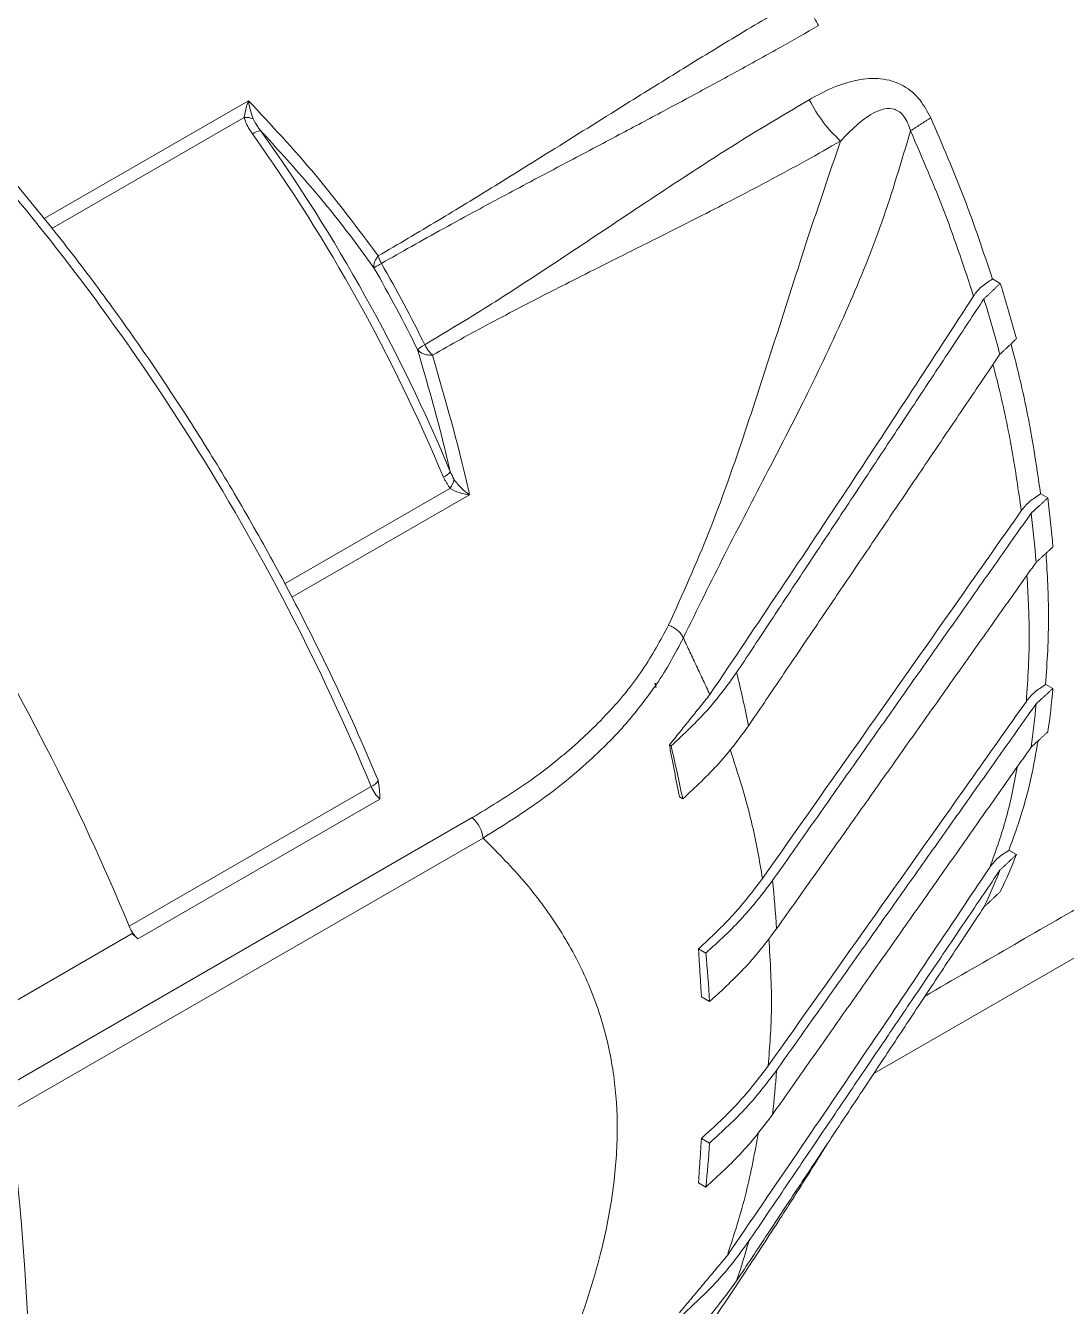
# Model space of a CAD drawing. Extents: x 12.1 to 108.7, y 1 to 80.4.
# Drawn here: x 70.726 to 73.667, y 56.999 to 60.62 of the extents above; entities that cross this region are included whole.
import ezdxf

# ---------------------------------------------------------------- set-up
doc = ezdxf.new("R2010")
doc.units = 0
doc.header["$MEASUREMENT"] = 0
doc.linetypes.add('SLD-Solid', pattern=[0])
doc.layers.add('OBJECT', color=7, linetype='CONTINUOUS')

msp = doc.modelspace()

# ---------------------------------------------------------------- linework, layer by layer
at = {"layer": 'OBJECT', "linetype": 'SLD-Solid', "lineweight": 15}
for p, q in [((70.7786, 60.0742), (71.3558, 60.4074)), ((71.3434, 60.3603), (70.8001, 60.0467)), ((73.4582, 59.9033), (73.4588, 59.9037)), ((73.4588, 59.9037), (73.4804, 59.8912)), ((71.4578, 59.042), (71.9248, 59.3116)), ((71.9805, 59.2933), (71.4786, 59.0035)), ((73.5941, 59.2957), (73.5948, 59.2961)), ((73.5948, 59.2961), (73.6148, 59.2846)), ((73.123, 57.6574), (75.7247, 59.1593)), ((73.6085, 58.7567), (73.6091, 58.7571)), ((73.6091, 58.7571), (73.6289, 58.7456)), ((72.5452, 58.586), (72.55, 58.5832)), ((71.0181, 58.0737), (71.7022, 58.4686)), ((71.7268, 58.4333), (71.0426, 58.0383)), ((72.5734, 58.4391), (72.5828, 58.4337)), ((71.9881, 58.3807), (70.6505, 57.6085)), ((72.0188, 58.3229), (70.6813, 57.5508)), ((73.5042, 58.2878), (73.5048, 58.2882)), ((73.5048, 58.2882), (73.5258, 58.276)), ((70.5649, 57.7859), (71.0268, 58.0526)), ((71.0426, 58.0383), (71.0268, 58.0526)), ((72.6274, 58.0095), (72.6481, 57.9975)), ((72.6358, 57.874), (72.6587, 57.8607)), ((72.6358, 57.4739), (72.6587, 57.4606)), ((72.6274, 57.3481), (72.6481, 57.3361))]:
    msp.add_line(p, q, dxfattribs=at)
for centre, radius, start, end in [((65.6399, 55.9474), 6.5656, 22.5811, 41.9217), ((71.3466, 60.2966), 0.0638, 69.8092, 92.8742), ((71.4024, 60.2621), 0.0625, 101.816, 124.6971), ((67.3472, 57.4435), 4.9391, 22.6181, 35.5271), ((67.3945, 57.4709), 4.9089, 22.6181, 35.5271), ((67.8108, 57.7104), 4.4895, 26.3602, 29.7048), ((67.8583, 57.7378), 4.4592, 26.3602, 29.7048), ((69.8105, 58.7435), 3.8452, 14.9323, 17.366), ((69.7433, 58.7013), 3.8646, 14.8309, 17.2475), ((71.8863, 59.3878), 0.0491, 294.1077, 323.6893), ((71.8823, 59.3468), 0.0552, 320.2907, 349.1446), ((70.7045, 58.917), 2.9333, 4.4723, 7.1985), ((70.6386, 58.8738), 2.9517, 4.4403, 7.1482), ((68.2741, 57.7021), 4.592, 11.7922, 13.7149), ((71.6145, 58.917), 2.0217, 351.6434, 355.1375), ((71.5487, 58.8738), 2.04, 351.711, 355.1752), ((67.9717, 57.5016), 4.7043, 11.4274, 13.2923), ((71.6877, 58.5056), 0.0397, 291.3808, 329.3268), ((71.7937, 58.5063), 0.099, 202.3848, 227.4929), ((71.9228, 58.3088), 0.0971, 8.3442, 47.735), ((72.3084, 58.7435), 1.3041, 333.9889, 338.9936), ((72.245, 58.7012), 1.3203, 334.244, 339.1895), ((69.1991, 57.8438), 3.6555, 3.4865, 5.6401), ((68.8992, 57.6392), 3.766, 3.3728, 5.4595), ((70.1128, 57.8438), 2.7408, 353.671, 356.2805), ((69.8132, 57.6392), 2.8511, 353.8974, 356.4096), ((70.8744, 57.7021), 1.9649, 341.271, 344.6571)]:
    msp.add_arc(centre, radius, start, end, dxfattribs=at)
for centre, major_axis, ratio, start_param, end_param in [((68.7231, 57.7296), (-1.9122, 3.3704), 0.572321, 4.495679, 5.073809), ((71.0537, 58.079), (-0.0296, 0.0522), 0.572321, 1.354087, 2.093366), ((65.1353, 59.8401), (-3.9481, 6.9581), 0.572359, 3.782557, 4.080099)]:
    msp.add_ellipse(centre, major_axis=major_axis, ratio=ratio, start_param=start_param, end_param=end_param, dxfattribs=at)
for points, knots in [([(71.7224, 59.9688), (71.7787, 60.0019), (71.8891, 60.0668), (72.0552, 60.1686), (72.2359, 60.2811), (72.4166, 60.3944), (72.5978, 60.507), (72.7631, 60.6079), (72.8752, 60.6735), (72.9303, 60.7056)], [0, 0, 0, 0, 0.139168, 0.272574, 0.412781, 0.589397, 0.723309, 0.864197, 1, 1, 1, 1]), ([(72.9303, 60.7056), (72.935, 60.6911), (72.9444, 60.6621), (72.9591, 60.6339), (72.9665, 60.6198)], [0, 0, 0, 0, 0.5, 1, 1, 1, 1]), ([(72.9665, 60.6198), (72.9311, 60.5996), (72.8573, 60.5574), (72.7454, 60.4953), (72.6349, 60.4351), (72.5212, 60.3741), (72.3958, 60.3074), (72.2702, 60.241), (72.1597, 60.1824), (72.0751, 60.1373), (71.9929, 60.0931), (71.9075, 60.0464), (71.8176, 59.9965), (71.7596, 59.9635), (71.7315, 59.9474)], [0, 0, 0, 0, 0.08707, 0.181246, 0.273162, 0.355439, 0.456515, 0.576187, 0.658494, 0.723422, 0.780529, 0.857752, 0.930908, 1, 1, 1, 1]), ([(72.94, 60.4104), (72.9618, 60.4222), (73.0052, 60.4458), (73.073, 60.4676), (73.1416, 60.4737), (73.205, 60.4555), (73.255, 60.4132), (73.2744, 60.3765), (73.2836, 60.3591)], [0, 0, 0, 0, 0.195397, 0.390244, 0.561516, 0.730064, 0.872145, 1, 1, 1, 1]), ([(71.3434, 60.3603), (71.3455, 60.3725), (71.3483, 60.388), (71.3544, 60.4038), (71.3558, 60.4073), (71.3558, 60.4074)], [0, 0, 0, 0, 0.783718, 0.99146, 1, 1, 1, 1]), ([(71.3558, 60.4074), (71.4199, 60.3389), (71.5483, 60.2017), (71.6642, 60.0465), (71.7224, 59.9688)], [0, 0, 0, 0, 0.498887, 1, 1, 1, 1]), ([(71.3558, 60.4074), (71.3558, 60.4073), (71.3563, 60.4035), (71.3588, 60.3863), (71.3643, 60.3696), (71.3686, 60.3565)], [0, 0, 0, 0, 0.008527, 0.219321, 1, 1, 1, 1]), ([(71.8538, 59.7177), (71.9137, 59.7536), (72.0275, 59.8219), (72.2087, 59.9401), (72.3945, 60.0642), (72.5843, 60.1903), (72.7637, 60.3059), (72.8809, 60.3753), (72.94, 60.4104)], [0, 0, 0, 0, 0.162902, 0.309601, 0.503126, 0.682176, 0.839639, 1, 1, 1, 1]), ([(73.0288, 60.2933), (73.0575, 60.3232), (73.0945, 60.3615), (73.15, 60.3855), (73.1765, 60.3862), (73.1958, 60.3768), (73.209, 60.3632), (73.2197, 60.3445), (73.2242, 60.3301), (73.2266, 60.3223)], [0, 0, 0, 0, 0.498953, 0.641289, 0.749043, 0.806188, 0.86294, 0.925881, 1, 1, 1, 1]), ([(71.7217, 58.4861), (71.7069, 58.5211), (71.6641, 58.6225), (71.5875, 58.7892), (71.49, 58.985), (71.3856, 59.178), (71.2749, 59.3676), (71.1581, 59.5533), (71.0357, 59.7343), (70.9081, 59.9101), (70.7755, 60.0801), (70.6563, 60.2231), (70.5807, 60.3077), (70.552, 60.3399)], [0, 0, 0, 0, 0.05196, 0.1505734, 0.2491892, 0.3478006, 0.4464106, 0.5450219, 0.6436365, 0.7422573, 0.8408873, 0.9395292, 1, 1, 1, 1]), ([(71.3668, 60.3136), (71.3593, 60.3249), (71.3493, 60.34), (71.3446, 60.3562), (71.3434, 60.3603)], [0, 0, 0, 0, 0.748686, 1, 1, 1, 1]), ([(71.3686, 60.3565), (71.373, 60.3483), (71.3792, 60.3366), (71.3872, 60.3264), (71.3896, 60.3233)], [0, 0, 0, 0, 0.702228, 1, 1, 1, 1]), ([(71.7103, 59.9351), (71.6901, 59.9628), (71.6298, 60.0457), (71.5237, 60.1766), (71.4343, 60.2744), (71.3896, 60.3233)], [0, 0, 0, 0, 0.200477, 0.599739, 1, 1, 1, 1]), ([(73.0288, 60.2933), (72.9965, 60.2749), (72.9291, 60.2366), (72.8254, 60.1806), (72.7232, 60.127), (72.6172, 60.0729), (72.5002, 60.0139), (72.3821, 59.9548), (72.2776, 59.9021), (72.1971, 59.8612), (72.1192, 59.8211), (72.0397, 59.779), (71.956, 59.7336), (71.9022, 59.7032), (71.8758, 59.6883)], [0, 0, 0, 0, 0.086632, 0.180719, 0.272548, 0.35237, 0.453915, 0.572653, 0.65465, 0.722022, 0.779665, 0.856018, 0.929459, 1, 1, 1, 1]), ([(72.543, 58.9248), (72.5822, 59.012), (72.66, 59.1852), (72.755, 59.4568), (72.8454, 59.7352), (72.9345, 60.0164), (72.9978, 60.2024), (73.0288, 60.2933)], [0, 0, 0, 0, 0.19647, 0.390239, 0.594002, 0.801616, 1, 1, 1, 1]), ([(73.2266, 60.3223), (73.2008, 60.2353), (73.1501, 60.0636), (73.0498, 59.8186), (72.9403, 59.5868), (72.8219, 59.3565), (72.7028, 59.1294), (72.6236, 58.9685), (72.5846, 58.889)], [0, 0, 0, 0, 0.166316, 0.327725, 0.500562, 0.66248, 0.833467, 1, 1, 1, 1]), ([(71.7224, 59.9688), (71.7224, 59.9688), (71.7232, 59.9661), (71.7249, 59.9611), (71.728, 59.954), (71.7303, 59.9496), (71.7315, 59.9475), (71.7315, 59.9475)], [0, 0, 0, 0, 0.0001, 0.376426, 0.685257, 0.9999, 1, 1, 1, 1]), ([(73.4049, 59.8553), (73.4081, 59.8598), (73.4144, 59.8687), (73.4308, 59.8855), (73.4472, 59.8962), (73.4581, 59.9033)], [0, 0, 0, 0, 0.252921, 0.505854, 1, 1, 1, 1]), ([(73.4049, 59.8553), (73.2894, 59.6777), (73.0445, 59.3013), (72.7926, 58.9265), (72.6596, 58.7286)], [0, 0, 0, 0, 0.471929, 1, 1, 1, 1]), ([(71.8538, 59.7177), (71.8538, 59.7177), (71.8553, 59.7147), (71.8593, 59.7076), (71.8666, 59.6975), (71.8727, 59.6911), (71.8757, 59.6884), (71.8757, 59.6884)], [0, 0, 0, 0, 0.000063, 0.264345, 0.64493, 0.999937, 1, 1, 1, 1]), ([(73.5107, 59.7201), (73.5178, 59.6928), (73.5399, 59.6073), (73.5697, 59.4648), (73.586, 59.3521), (73.5941, 59.2957)], [0, 0, 0, 0, 0.1898728, 0.5949364, 1, 1, 1, 1]), ([(71.9259, 59.3587), (71.9209, 59.3803), (71.8941, 59.4954), (71.8607, 59.6103), (71.8335, 59.7036)], [0, 0, 0, 0, 0.187713, 1, 1, 1, 1]), ([(71.8758, 59.6883), (71.9114, 59.5643), (71.9493, 59.4326), (71.9788, 59.3009), (71.9805, 59.2933)], [0, 0, 0, 0, 0.9421111, 1, 1, 1, 1]), ([(73.5398, 59.2483), (73.5315, 59.3056), (73.5151, 59.42), (73.4861, 59.5589), (73.4653, 59.6399), (73.4597, 59.6617)], [0, 0, 0, 0, 0.421953, 0.843906, 1, 1, 1, 1]), ([(71.9365, 59.3364), (71.9432, 59.3279), (71.9562, 59.3116), (71.9724, 59.2988), (71.9803, 59.2933), (71.9805, 59.2933)], [0, 0, 0, 0, 0.516117, 0.992687, 1, 1, 1, 1]), ([(71.9805, 59.2933), (71.9803, 59.2933), (71.9704, 59.2945), (71.9499, 59.2985), (71.9334, 59.3071), (71.9248, 59.3116)], [0, 0, 0, 0, 0.0073204, 0.4853524, 1, 1, 1, 1]), ([(73.5397, 59.2483), (73.5431, 59.2528), (73.5499, 59.2616), (73.5668, 59.2781), (73.5832, 59.2887), (73.5941, 59.2957)], [0, 0, 0, 0, 0.253944, 0.50789, 1, 1, 1, 1]), ([(73.5398, 59.2483), (73.4852, 59.1706), (73.2419, 58.8239), (72.9977, 58.4775), (72.8084, 58.2088)], [0, 0, 0, 0, 0.224351, 1, 1, 1, 1]), ([(73.6096, 59.128), (73.6131, 59.0687), (73.6205, 58.9404), (73.6127, 58.8209), (73.6085, 58.7567)], [0, 0, 0, 0, 0.462275, 1, 1, 1, 1]), ([(73.554, 58.7093), (73.5582, 58.7736), (73.5658, 58.8884), (73.5588, 59.0117), (73.5557, 59.066)], [0, 0, 0, 0, 0.55942, 1, 1, 1, 1]), ([(71.9881, 58.3807), (72.0352, 58.4092), (72.1298, 58.4665), (72.2584, 58.565), (72.3739, 58.6748), (72.4723, 58.7944), (72.5198, 58.882), (72.543, 58.9248)], [0, 0, 0, 0, 0.1970597, 0.3953166, 0.5983089, 0.8034543, 1, 1, 1, 1]), ([(72.5846, 58.889), (72.5612, 58.8445), (72.5372, 58.7989), (72.5076, 58.7558), (72.5069, 58.7547)], [0, 0, 0, 0, 0.976244, 1, 1, 1, 1]), ([(72.7352, 58.7909), (72.7092, 58.755), (72.6569, 58.683), (72.5858, 58.6166), (72.55, 58.5832)], [0, 0, 0, 0, 0.49725, 1, 1, 1, 1]), ([(72.5062, 58.7536), (72.4809, 58.7194), (72.43, 58.6505), (72.3243, 58.5428), (72.1902, 58.4306), (72.0761, 58.3589), (72.0188, 58.3229)], [0, 0, 0, 0, 0.2053137, 0.4121437, 0.7046199, 1, 1, 1, 1]), ([(72.5042, 58.7602), (72.5047, 58.7599), (72.5056, 58.7592), (72.5065, 58.7573), (72.5068, 58.7557), (72.5069, 58.7549), (72.5069, 58.7547)], [0, 0, 0, 0, 0.324532, 0.65174, 0.939499, 1, 1, 1, 1]), ([(73.554, 58.7094), (73.5574, 58.7138), (73.5642, 58.7226), (73.5811, 58.7391), (73.5976, 58.7497), (73.6084, 58.7567)], [0, 0, 0, 0, 0.254039, 0.508079, 1, 1, 1, 1]), ([(73.554, 58.7093), (73.5001, 58.6332), (73.2572, 58.2897), (73.0139, 57.9463), (72.8246, 57.679)], [0, 0, 0, 0, 0.2217216, 1, 1, 1, 1]), ([(72.5828, 58.4337), (72.6183, 58.4666), (72.6898, 58.5328), (72.7426, 58.6045), (72.7692, 58.6406)], [0, 0, 0, 0, 0.497315, 1, 1, 1, 1]), ([(73.5872, 58.5979), (73.5811, 58.5632), (73.5669, 58.4816), (73.5378, 58.379), (73.5135, 58.313), (73.5042, 58.2878)], [0, 0, 0, 0, 0.313495, 0.737928, 1, 1, 1, 1]), ([(72.7168, 58.5743), (72.7397, 58.5029), (72.7783, 58.3829), (72.7997, 58.259), (72.8084, 58.2088)], [0, 0, 0, 0, 0.594923, 1, 1, 1, 1]), ([(73.4505, 58.24), (73.4593, 58.2639), (73.4832, 58.3294), (73.5102, 58.4233), (73.5232, 58.4972), (73.5278, 58.5234)], [0, 0, 0, 0, 0.27082, 0.74078, 1, 1, 1, 1]), ([(71.7219, 58.4853), (71.7246, 58.4679), (71.7273, 58.4505), (71.7268, 58.4334), (71.7268, 58.4333)], [0, 0, 0, 0, 0.9956903, 1, 1, 1, 1]), ([(72.0188, 56.3864), (72.0715, 56.4805), (72.1672, 56.6515), (72.2783, 56.9075), (72.3487, 57.1242), (72.3872, 57.3157), (72.401, 57.4784), (72.3935, 57.6341), (72.3635, 57.7887), (72.3081, 57.9397), (72.2276, 58.0819), (72.1308, 58.2102), (72.0562, 58.2853), (72.0188, 58.3229)], [0, 0, 0, 0, 0.128106, 0.232947, 0.339415, 0.413595, 0.488923, 0.563236, 0.638806, 0.728814, 0.820222, 0.909819, 1, 1, 1, 1]), ([(73.4505, 58.24), (73.4538, 58.2444), (73.4603, 58.2534), (73.4768, 58.27), (73.4933, 58.2807), (73.5041, 58.2878)], [0, 0, 0, 0, 0.2532918, 0.5065923, 1, 1, 1, 1]), ([(73.4505, 58.24), (73.3355, 58.0679), (73.0907, 57.7017), (72.8413, 57.3365), (72.709, 57.1429)], [0, 0, 0, 0, 0.469774, 1, 1, 1, 1]), ([(72.8084, 58.2088), (72.7825, 58.1745), (72.7305, 58.1055), (72.6619, 58.0416), (72.6274, 58.0095)], [0, 0, 0, 0, 0.497692, 1, 1, 1, 1]), ([(72.8369, 58.203), (72.8101, 58.1676), (72.7562, 58.0963), (72.6843, 58.0305), (72.6481, 57.9975)], [0, 0, 0, 0, 0.497452, 1, 1, 1, 1]), ([(72.6587, 57.8607), (72.6945, 57.8934), (72.7665, 57.9591), (72.8206, 58.0303), (72.8478, 58.0661)], [0, 0, 0, 0, 0.497472, 1, 1, 1, 1]), ([(72.8261, 58.0393), (72.8303, 57.9731), (72.8379, 57.8534), (72.8287, 57.7329), (72.8246, 57.679)], [0, 0, 0, 0, 0.552748, 1, 1, 1, 1]), ([(72.8246, 57.679), (72.7977, 57.6436), (72.7437, 57.5725), (72.6719, 57.5069), (72.6358, 57.4739)], [0, 0, 0, 0, 0.49749, 1, 1, 1, 1]), ([(72.8478, 57.666), (72.8209, 57.6305), (72.7668, 57.5594), (72.6949, 57.4937), (72.6587, 57.4606)], [0, 0, 0, 0, 0.497472, 1, 1, 1, 1]), ([(72.6481, 57.3361), (72.6839, 57.3688), (72.7558, 57.4346), (72.8098, 57.5058), (72.8369, 57.5416)], [0, 0, 0, 0, 0.497451, 1, 1, 1, 1]), ([(72.7971, 57.4925), (72.7866, 57.435), (72.7652, 57.3177), (72.728, 57.2019), (72.709, 57.1429)], [0, 0, 0, 0, 0.489855, 1, 1, 1, 1]), ([(72.5846, 56.8377), (72.6138, 56.8799), (72.6721, 56.9641), (72.764, 57.1022), (72.8527, 57.2385), (72.9281, 57.3561), (72.971, 57.4255), (72.989, 57.4544), (72.9911, 57.4578)], [0, 0, 0, 0, 0.214789, 0.42974, 0.66343, 0.860125, 0.983787, 1, 1, 1, 1]), ([(72.7692, 57.1822), (72.7429, 57.1465), (72.6901, 57.0748), (72.6187, 57.0086), (72.5828, 56.9753)], [0, 0, 0, 0, 0.49732, 1, 1, 1, 1]), ([(72.55, 56.8636), (72.5854, 56.8966), (72.6566, 56.963), (72.7089, 57.035), (72.7352, 57.0712)], [0, 0, 0, 0, 0.497243, 1, 1, 1, 1])]:
    msp.add_open_spline(points, degree=3, knots=knots, dxfattribs=at)
for points, degree in [([(73.0288, 60.2933), (73.0118, 60.3102), (72.9779, 60.3439), (72.9526, 60.3882), (72.94, 60.4104)], 3), ([(73.2266, 60.3223), (73.2836, 60.3591)], 1), ([(73.2836, 60.3591), (73.3164, 60.2834), (73.382, 60.1321), (73.4328, 59.9796), (73.4582, 59.9033)], 3), ([(73.4049, 59.8553), (73.3791, 59.9334), (73.3274, 60.0897), (73.2602, 60.2448), (73.2266, 60.3223)], 3), ([(73.2678, 57.8762), (77.0567, 60.0634)], 1), ([(71.7103, 59.9351), (71.71, 59.9375), (71.7094, 59.9422), (71.7115, 59.9506), (71.7156, 59.9596), (71.7201, 59.9657), (71.7224, 59.9688)], 3), ([(71.7104, 59.9351), (71.7111, 59.9355), (71.7126, 59.9364), (71.7173, 59.9392), (71.7235, 59.9428), (71.7288, 59.9459), (71.7315, 59.9474)], 3), ([(73.4804, 59.8912), (73.4341, 59.8471)], 1), ([(73.4341, 59.8471), (72.7352, 58.7909)], 1), ([(71.8335, 59.7038), (71.8341, 59.7045), (71.8354, 59.7058), (71.8398, 59.7091), (71.8458, 59.713), (71.8512, 59.7161), (71.8538, 59.7177)], 3), ([(73.4792, 59.6905), (73.5258, 59.7344)], 1), ([(71.8335, 59.7036), (71.8357, 59.7012), (71.8401, 59.6964), (71.8502, 59.6914), (71.8622, 59.6884), (71.8712, 59.6883), (71.8758, 59.6883)], 3), ([(72.7692, 58.6406), (73.4792, 59.6905)], 1), ([(71.9259, 59.3587), (71.9365, 59.3364)], 1), ([(71.9248, 59.3116), (71.9064, 59.343)], 1), ([(73.6148, 59.2846), (73.5674, 59.2411)], 1), ([(73.5674, 59.2411), (72.8369, 58.203)], 1), ([(73.5815, 59.1023), (73.6289, 59.1457)], 1), ([(72.8478, 58.0661), (73.5815, 59.1023)], 1), ([(72.543, 58.9248), (72.5476, 58.9229), (72.5566, 58.9189), (72.5685, 58.9103), (72.5784, 58.9002), (72.5825, 58.8928), (72.5846, 58.889)], 3), ([(72.5846, 58.889), (72.6596, 58.7286)], 1), ([(72.5062, 58.7536), (72.5042, 58.7602)], 1), ([(72.5074, 58.7486), (72.5062, 58.7536)], 1), ([(72.5069, 58.7547), (72.5074, 58.7486)], 1), ([(73.6289, 58.7456), (73.5815, 58.7022)], 1), ([(72.6596, 58.7286), (72.5452, 58.586)], 1), ([(73.5815, 58.7022), (72.8478, 57.666)], 1), ([(73.5674, 58.5797), (73.6148, 58.6232)], 1), ([(72.5452, 58.586), (72.5734, 58.4391)], 1), ([(72.8369, 57.5416), (73.5674, 58.5797)], 1), ([(73.5258, 58.276), (73.4792, 58.2321)], 1), ([(73.4792, 58.2321), (72.7692, 57.1822)], 1), ([(73.4341, 58.1275), (73.4804, 58.1716)], 1), ([(72.7352, 57.0712), (73.4341, 58.1275)], 1), ([(72.6274, 58.0095), (72.6358, 57.874)], 1), ([(72.6358, 57.4739), (72.6274, 57.3481)], 1), ([(72.9775, 57.436), (72.9849, 57.4476)], 1), ([(72.709, 57.1429), (72.5734, 56.9807)], 1)]:
    msp.add_open_spline(points, degree=degree, dxfattribs=at)

doc.saveas('drawing.dxf')
